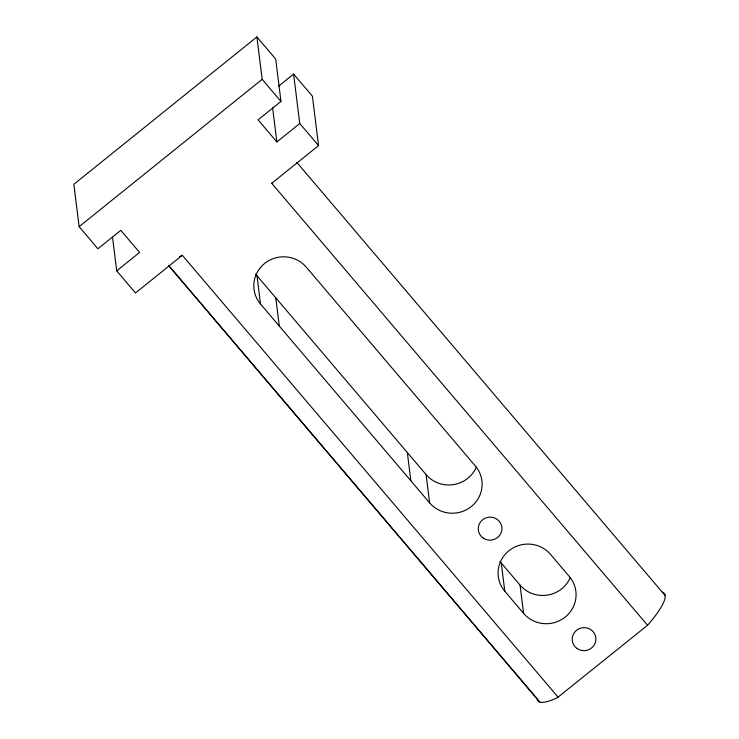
<?xml version="1.0" encoding="UTF-8"?>
<svg xmlns="http://www.w3.org/2000/svg" width="739" height="739" viewBox="0 0 739 739"><rect width="100%" height="100%" fill="white"/><g stroke="black" fill="none" stroke-linecap="round" stroke-linejoin="round"><path stroke-width="1.11" d="M168.668 265.523L537.013 698.688A82.944 16.803 -40.4 0 0 557.52 697.57L647.549 625.259L271.73 183.3L272.312 182.681M647.549 625.259L648.131 624.631A82.944 16.803 -40.4 0 0 662.329 592.188M278.64 86.13L293.605 74.085L299.757 123.515L276.876 141.934L258.087 119.838L280.968 101.419L275.693 59.046L256.895 36.95L73.845 184.297L79.128 226.67L97.917 248.766L120.799 230.346L139.588 252.442L116.707 270.862L135.496 292.958L182.321 255.269L558.139 697.228M79.128 226.67L262.179 79.322L256.895 36.95M271.73 183.3L318.546 145.611L312.394 96.181L293.605 74.085M182.321 255.269L181.702 255.611A82.944 16.803 -40.4 0 1 179.318 256.71M262.179 79.322L280.968 101.419M299.757 123.515L318.546 145.611M296.801 162.377L665.155 595.542M255.657 274.058A29.625 28.756 -7.1 0 0 256.996 275.749L426.117 474.632L429.636 502.88A29.625 28.756 -7.1 0 0 471.306 506.557A29.625 28.756 -7.1 0 0 475.399 466.041L306.279 267.158A29.625 28.756 -7.1 0 0 264.608 263.481A29.625 28.756 -7.1 0 0 260.516 303.997L429.636 502.88M499.943 561.326A29.625 28.756 -7.1 0 0 501.282 563.026L520.071 585.122L523.591 613.37A29.625 28.756 -7.1 0 0 565.261 617.047A29.625 28.756 -7.1 0 0 569.353 576.531L550.564 554.435A29.625 28.756 -7.1 0 0 508.885 550.749A29.625 28.756 -7.1 0 0 504.802 591.265L523.591 613.37M168.501 265.366L539.839 702.05M501.282 563.026L504.802 591.265M407.328 452.536L410.847 480.784M272.599 107.58L276.876 141.934M275.786 297.854L279.305 326.093M256.996 275.749L260.516 303.997M112.513 237.164L116.707 270.862M476.304 467.14A29.625 28.756 -7.1 0 1 426.117 474.632M570.259 577.621A29.625 28.756 -7.1 0 1 520.071 585.122M483.204 538.057A11.852 11.501 -7.1 0 0 501.883 529.697A11.852 11.501 -7.1 0 0 485.209 518.205A11.852 11.501 -7.1 0 0 483.204 538.057M577.159 648.546A11.852 11.501 -7.1 0 0 595.837 640.186A11.852 11.501 -7.1 0 0 579.164 628.695A11.852 11.501 -7.1 0 0 577.159 648.546"/></g></svg>
